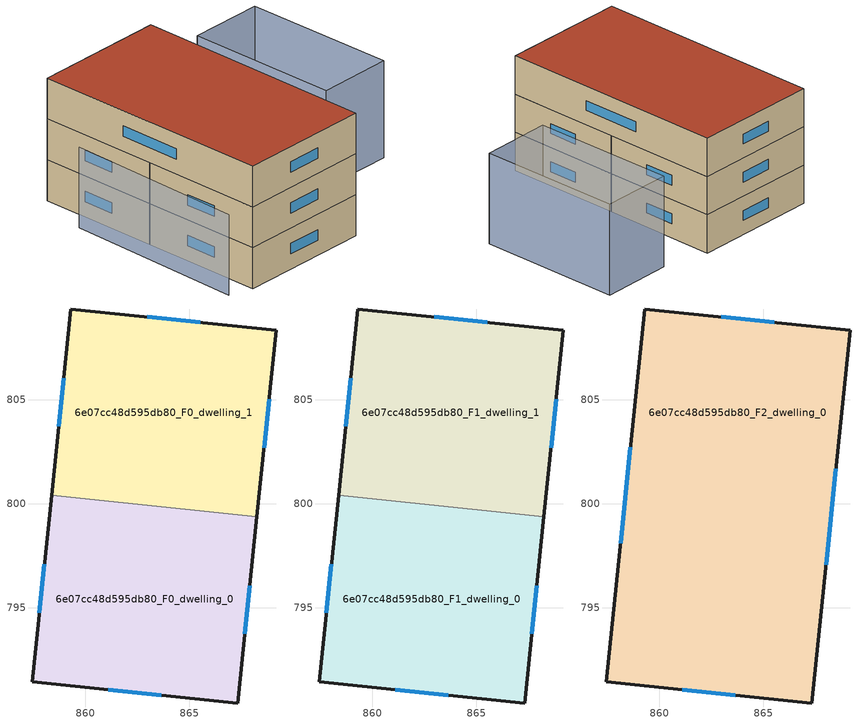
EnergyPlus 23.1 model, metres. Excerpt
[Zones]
6e07cc48d595db80_F0_dwelling_0
 floor ground (EU_floor_Construction): 868.25,799.38 867.32,790.43 857.45,791.45 858.37,800.4 z0
 wall outside (EU_wall_Construction): 858.37,800.4 857.45,791.45 867.32,790.43 868.25,799.38 z0:3
 wall to 6e07cc48d595db80_F0_dwelling_1 (EU_wall_Construction): 868.25,799.38 858.37,800.4 z0:3
 window (EU_Window_Construction): 861.11,791.07 863.66,790.81 / 858.03,797.08 857.79,794.77 / 867.66,793.75 867.9,796.06 z1.11:1.89
6e07cc48d595db80_F0_dwelling_1
 floor ground (EU_floor_Construction): 869.17,808.34 868.25,799.38 858.37,800.4 859.3,809.36 z0
 wall outside (EU_wall_Construction): 868.25,799.38 869.17,808.34 859.3,809.36 858.37,800.4 z0:3
 window (EU_Window_Construction): 858.96,806.04 858.72,803.73 / 865.51,808.72 862.96,808.98 / 868.59,802.7 868.83,805.01 z1.11:1.89
6e07cc48d595db80_F1_dwelling_0
 floor to 6e07cc48d595db80_F0_dwelling_0 (EU_floor_Construction): 868.25,799.38 867.32,790.43 857.45,791.45 858.37,800.4 z3
 wall outside (EU_wall_Construction): 858.37,800.4 857.45,791.45 867.32,790.43 868.25,799.38 z3:6
 wall to 6e07cc48d595db80_F1_dwelling_1 (EU_wall_Construction): 868.25,799.38 858.37,800.4 z3:6
 window (EU_Window_Construction): 861.11,791.07 863.66,790.81 / 858.03,797.08 857.79,794.77 / 867.66,793.75 867.9,796.06 z4.11:4.89
6e07cc48d595db80_F1_dwelling_1
 floor to 6e07cc48d595db80_F0_dwelling_1 (EU_floor_Construction): 869.17,808.34 868.25,799.38 858.37,800.4 859.3,809.36 z3
 wall outside (EU_wall_Construction): 868.25,799.38 869.17,808.34 859.3,809.36 858.37,800.4 z3:6
 window (EU_Window_Construction): 858.96,806.04 858.72,803.73 / 865.51,808.72 862.96,808.98 / 868.59,802.7 868.83,805.01 z4.11:4.89
6e07cc48d595db80_F2_dwelling_0
 floor to 6e07cc48d595db80_F1_dwelling_0 (EU_floor_Construction): 868.25,799.38 867.32,790.43 857.45,791.45 858.37,800.4 z6
 floor to 6e07cc48d595db80_F1_dwelling_1 (EU_floor_Construction): 869.17,808.34 868.25,799.38 858.37,800.4 859.3,809.36 z6
 wall outside (EU_wall_Construction): 857.45,791.45 867.32,790.43 869.17,808.34 859.3,809.36 857.45,791.45 z6:9
 window (EU_Window_Construction): 861.11,791.07 863.66,790.81 / 858.61,802.72 858.13,798.09 / 865.51,808.72 862.96,808.98 / 868.01,797.07 868.49,801.69 z7.11:7.89
 roof outside (EU_roof_Construction): 867.32,790.43 869.17,808.34 859.3,809.36 857.45,791.45 z9
shading: 857.55,805.48 855.85,792.19 z0:5.9; 871.51,795.92 872.6,807.12 / 872.6,807.12 878.13,806.59 / 878.13,806.59 877.04,795.39 / 877.04,795.39 871.51,795.92 z0:7.1
[Building]
EU S2 Campaign: North Axis=0; Terrain=City; Solar Distribution=FullExterior
[Site:Location]
Cape.Town.Intl.AP: Latitude=-33.965; Longitude=18.602; Time Zone=2; Elevation=46
[SizingPeriod:WeatherFileDays]
AnnualSizingPeriod: Begin Month=1; Begin Day of Month=1; End Month=12; End Day of Month=31; Day of Week for Start Day=Monday; Use Weather File Daylight Saving Period=No; Use Weather File Rain and Snow Indicators=No
[MATERIAL]
EU_InternalMass_Material: Roughness=MediumRough; Thickness=0.1; Conductivity=1; Density=1800; Specific Heat=900; Thermal Absorptance=0.9; Solar Absorptance=0.7; Visible Absorptance=0.7
[MATERIAL:NOMASS] Roughness=MediumRough; Thermal Absorptance=0.9; Solar Absorptance=0.7; Visible Absorptance=0.7
Name | Thermal Resistance
EU_wall_NoMass | 0.457447
EU_roof_NoMass | 0.416234
EU_floor_NoMass | 1.09226
[WINDOWMATERIAL:SIMPLEGLAZINGSYSTEM]
EU_Window_SimpleGlazing: UFactor=4.7504; Solar Heat Gain Coefficient=0.85; Visible Transmittance=0.85
[CONSTRUCTION]
EU_wall_Construction: EU_wall_NoMass
EU_roof_Construction: EU_roof_NoMass
EU_floor_Construction: EU_floor_NoMass
EU_Window_Construction: EU_Window_SimpleGlazing
EU_InternalMass_Construction: EU_InternalMass_Material
[ZONE] Type=1; Multiplier=1; Ceiling Height=autocalculate; Floor Area=autocalculate; Part of Total Floor Area=Yes
Name | Volume
6e07cc48d595db80_F0_dwelling_0; 6e07cc48d595db80_F1_dwelling_0 | 268.053
6e07cc48d595db80_F2_dwelling_0 | 536.127
6e07cc48d595db80_F0_dwelling_1; 6e07cc48d595db80_F1_dwelling_1 | 268.086
[INTERNALMASS] Construction=EU_InternalMass_Construction
Name | Zone or ZoneList | Surface Area
6e07cc48d595db80_F0_dwelling_0_EU_InternalMass | 6e07cc48d595db80_F0_dwelling_0 | 89.3512
6e07cc48d595db80_F0_dwelling_1_EU_InternalMass | 6e07cc48d595db80_F0_dwelling_1 | 89.3621
6e07cc48d595db80_F1_dwelling_0_EU_InternalMass | 6e07cc48d595db80_F1_dwelling_0 | 89.3512
6e07cc48d595db80_F1_dwelling_1_EU_InternalMass | 6e07cc48d595db80_F1_dwelling_1 | 89.3621
6e07cc48d595db80_F2_dwelling_0_EU_InternalMass | 6e07cc48d595db80_F2_dwelling_0 | 178.713
[OTHEREQUIPMENT] Fuel Type=Electricity; Design Level Calculation Method=Watts/Area; Power per Zone Floor Area=1; Fraction Latent=0; Fraction Radiant=0; Fraction Lost=0; Carbon Dioxide Generation Rate=0; EndUse Subcategory=EU_Step8_InternalGains
Name | Zone or ZoneList or Space or SpaceList | Schedule
EU_Step8_InternalGain_6e07cc48d595db80_F0_dwelling_0_f000 | 6e07cc48d595db80_F0_dwelling_0 | EU_Step8_GainSchedule_6e07cc48d595db80_F0_dwelling_0_f000
EU_Step8_InternalGain_6e07cc48d595db80_F0_dwelling_1_f000 | 6e07cc48d595db80_F0_dwelling_1 | EU_Step8_GainSchedule_6e07cc48d595db80_F0_dwelling_1_f000
EU_Step8_InternalGain_6e07cc48d595db80_F1_dwelling_0_f000 | 6e07cc48d595db80_F1_dwelling_0 | EU_Step8_GainSchedule_6e07cc48d595db80_F1_dwelling_0_f000
EU_Step8_InternalGain_6e07cc48d595db80_F1_dwelling_1_f000 | 6e07cc48d595db80_F1_dwelling_1 | EU_Step8_GainSchedule_6e07cc48d595db80_F1_dwelling_1_f000
EU_Step8_InternalGain_6e07cc48d595db80_F2_dwelling_0_f000 | 6e07cc48d595db80_F2_dwelling_0 | EU_Step8_GainSchedule_6e07cc48d595db80_F2_dwelling_0_f000
[ZONEVENTILATION:DESIGNFLOWRATE] Schedule=EU_AlwaysOn; Design Flow Rate Calculation Method=AirChanges/Hour; Air Changes per Hour=0.690967; Ventilation Type=Natural; Fan Pressure Rise=0; Fan Total Efficiency=1; Constant Term Coefficient=1; Temperature Term Coefficient=0; Velocity Term Coefficient=0; Velocity Squared Term Coefficient=0; Minimum Indoor Temperature=-100; Maximum Indoor Temperature=100; Delta Temperature=-100; Minimum Outdoor Temperature=-100; Maximum Outdoor Temperature=100; Maximum Wind Speed=40
Name | Zone or ZoneList or Space or SpaceList
EU_ConstantAir_6e07cc48d595db80_F0_dwelling_0 | 6e07cc48d595db80_F0_dwelling_0
EU_ConstantAir_6e07cc48d595db80_F0_dwelling_1 | 6e07cc48d595db80_F0_dwelling_1
EU_ConstantAir_6e07cc48d595db80_F1_dwelling_0 | 6e07cc48d595db80_F1_dwelling_0
EU_ConstantAir_6e07cc48d595db80_F1_dwelling_1 | 6e07cc48d595db80_F1_dwelling_1
EU_ConstantAir_6e07cc48d595db80_F2_dwelling_0 | 6e07cc48d595db80_F2_dwelling_0
[HVACTEMPLATE:THERMOSTAT] Constant Heating Setpoint=20; Constant Cooling Setpoint=50
EU_HeatOnly_6e07cc48d595db80_F0_dwelling_0; EU_HeatOnly_6e07cc48d595db80_F0_dwelling_1; EU_HeatOnly_6e07cc48d595db80_F1_dwelling_0; EU_HeatOnly_6e07cc48d595db80_F1_dwelling_1; EU_HeatOnly_6e07cc48d595db80_F2_dwelling_0
[HVACTEMPLATE:ZONE:IDEALLOADSAIRSYSTEM] System Availability Schedule=EU_AlwaysOn; Maximum Heating Supply Air Temperature=50; Minimum Cooling Supply Air Temperature=13; Maximum Heating Supply Air Humidity Ratio=0.0156; Minimum Cooling Supply Air Humidity Ratio=0.0077; Heating Limit=NoLimit; Cooling Limit=NoLimit; Heating Availability Schedule=EU_AlwaysOn; Cooling Availability Schedule=EU_CoolingOff; Dehumidification Control Type=ConstantSensibleHeatRatio; Cooling Sensible Heat Ratio=0.7; Dehumidification Setpoint=60; Humidification Control Type=None; Humidification Setpoint=30; Outdoor Air Method=None; Outdoor Air Flow Rate per Person=0.00944; Outdoor Air Flow Rate per Zone Floor Area=0; Outdoor Air Flow Rate per Zone=0; Demand Controlled Ventilation Type=None; Outdoor Air Economizer Type=NoEconomizer; Heat Recovery Type=None; Sensible Heat Recovery Effectiveness=0.7; Latent Heat Recovery Effectiveness=0.65
Name | Template Thermostat
6e07cc48d595db80_F0_dwelling_0 | EU_HeatOnly_6e07cc48d595db80_F0_dwelling_0
6e07cc48d595db80_F0_dwelling_1 | EU_HeatOnly_6e07cc48d595db80_F0_dwelling_1
6e07cc48d595db80_F1_dwelling_0 | EU_HeatOnly_6e07cc48d595db80_F1_dwelling_0
6e07cc48d595db80_F1_dwelling_1 | EU_HeatOnly_6e07cc48d595db80_F1_dwelling_1
6e07cc48d595db80_F2_dwelling_0 | EU_HeatOnly_6e07cc48d595db80_F2_dwelling_0
[SIZING:ZONE] Zone Cooling Design Supply Air Temperature Input Method=SupplyAirTemperature; Zone Cooling Design Supply Air Temperature=13; Zone Heating Design Supply Air Temperature Input Method=SupplyAirTemperature; Zone Heating Design Supply Air Temperature=50; Zone Cooling Design Supply Air Humidity Ratio=0.008; Zone Heating Design Supply Air Humidity Ratio=0.008; Cooling Design Air Flow Method=DesignDay; Cooling Design Air Flow Rate=0; Cooling Minimum Air Flow per Zone Floor Area=0.000762; Cooling Minimum Air Flow=0; Cooling Minimum Air Flow Fraction=0.2; Heating Design Air Flow Method=DesignDay; Heating Design Air Flow Rate=0; Heating Maximum Air Flow per Zone Floor Area=0.002032; Heating Maximum Air Flow=0.141576; Heating Maximum Air Flow Fraction=0.3; Account for Dedicated Outdoor Air System=No; Dedicated Outdoor Air System Control Strategy=NeutralSupplyAir; Dedicated Outdoor Air Low Setpoint Temperature for Design=autosize; Dedicated Outdoor Air High Setpoint Temperature for Design=autosize; Zone Load Sizing Method=Sensible Load Only No Latent Load; Zone Latent Cooling Design Supply Air Humidity Ratio Input Method=HumidityRatioDifference; Zone Cooling Design Supply Air Humidity Ratio Difference=0.005; Zone Latent Heating Design Supply Air Humidity Ratio Input Method=HumidityRatioDifference; Zone Humidification Design Supply Air Humidity Ratio Difference=0.005
6e07cc48d595db80_F0_dwelling_0; 6e07cc48d595db80_F0_dwelling_1; 6e07cc48d595db80_F1_dwelling_0; 6e07cc48d595db80_F1_dwelling_1; 6e07cc48d595db80_F2_dwelling_0
[SCHEDULE:CONSTANT]
Name | Hourly Value
EU_AlwaysOn | 1
EU_CoolingOff | 0
[SCHEDULE:FILE] Column Number=1; Rows to Skip at Top=0; Number of Hours of Data=8760; Column Separator=Comma; Interpolate to Timestep=No; Minutes per Item=60; Adjust Schedule for Daylight Savings=Yes
Name | File
EU_Step8_GainSchedule_6e07cc48d595db80_F0_dwelling_0_f000 | ../../schedules/6e07cc48d595db80/6e07cc48d595db80_F0_dwelling_0_f000_gain.csv
EU_Step8_GainSchedule_6e07cc48d595db80_F0_dwelling_1_f000 | ../../schedules/6e07cc48d595db80/6e07cc48d595db80_F0_dwelling_1_f000_gain.csv
EU_Step8_GainSchedule_6e07cc48d595db80_F1_dwelling_0_f000 | ../../schedules/6e07cc48d595db80/6e07cc48d595db80_F1_dwelling_0_f000_gain.csv
EU_Step8_GainSchedule_6e07cc48d595db80_F1_dwelling_1_f000 | ../../schedules/6e07cc48d595db80/6e07cc48d595db80_F1_dwelling_1_f000_gain.csv
EU_Step8_GainSchedule_6e07cc48d595db80_F2_dwelling_0_f000 | ../../schedules/6e07cc48d595db80/6e07cc48d595db80_F2_dwelling_0_f000_gain.csv
